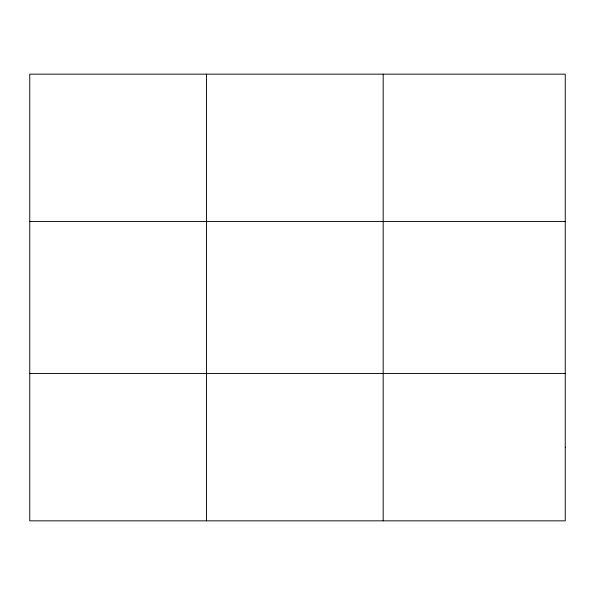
<?xml version="1.0" encoding="UTF-8"?>
<svg xmlns="http://www.w3.org/2000/svg" width="595" height="595" viewBox="0 0 595 595"><rect width="100%" height="100%" fill="white"/><g stroke="black" fill="none" stroke-linecap="round" stroke-linejoin="round"><path stroke-width="0.89" d="M206.465 520.841L206.465 74.159M383.18 520.841L383.18 74.159M29.75 221.563L565.25 221.563M29.75 373.437L565.25 373.437M565.25 447.135L565.25 520.841L29.75 520.841L29.75 74.159L565.25 74.159L565.25 447.135"/></g></svg>
